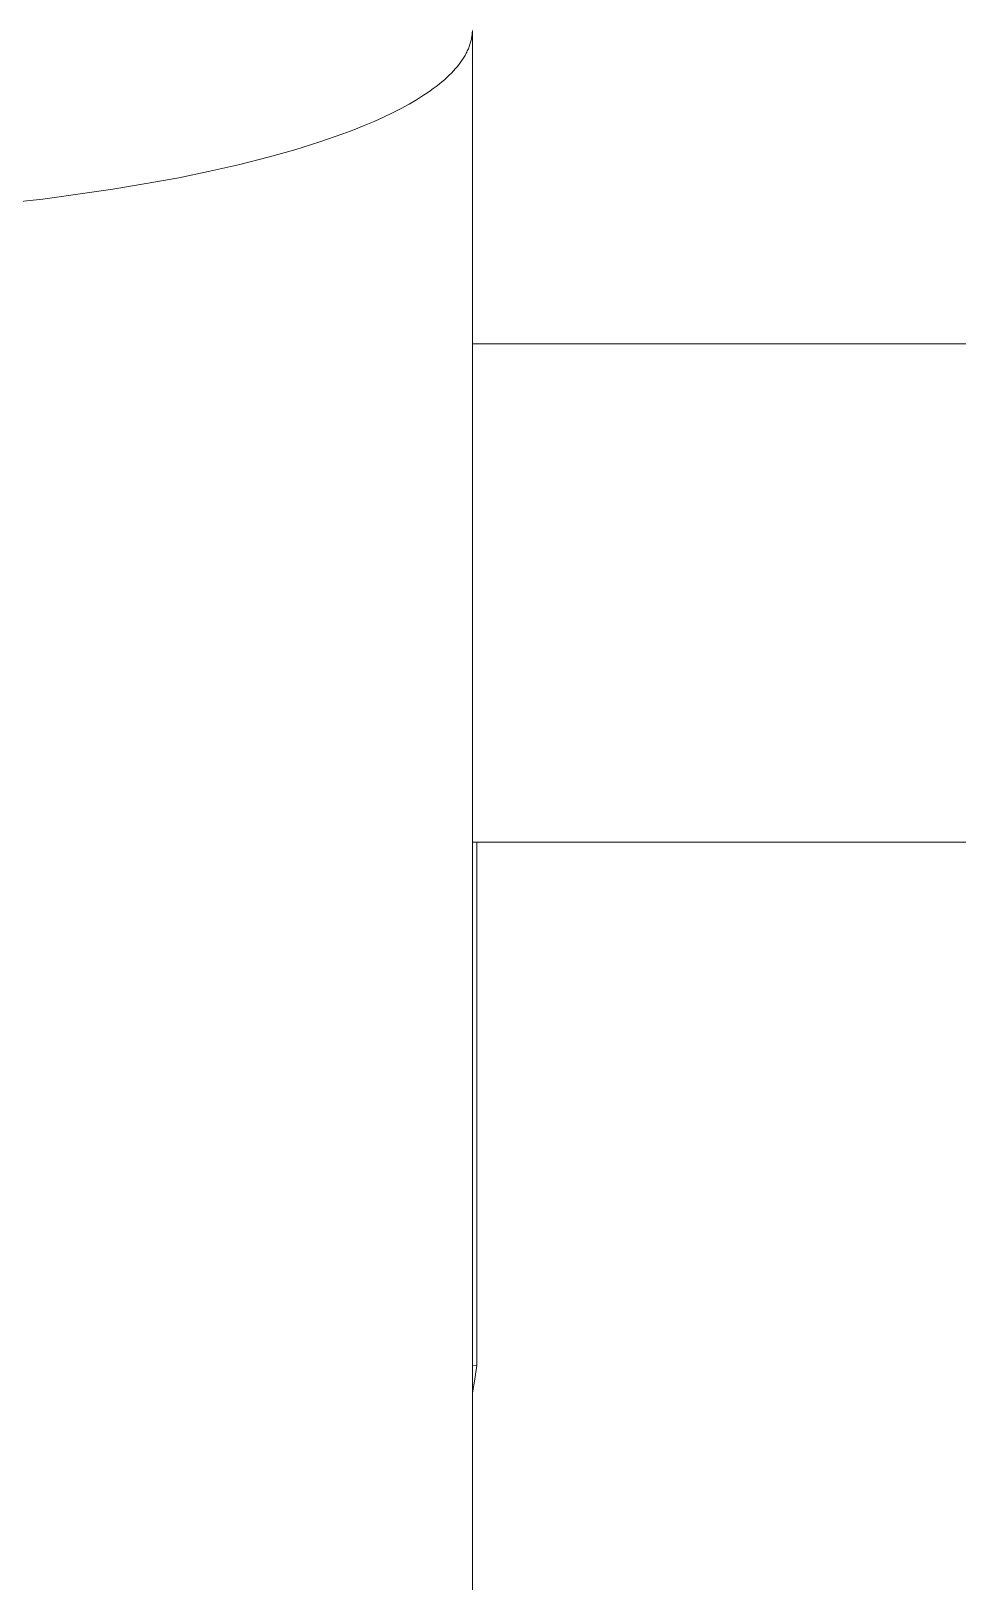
# Model space of a CAD drawing. Header units: millimetres. Extents: x -75 to 3710, y -20 to 2482.
# Drawn here: x 1679.52 to 1697.03, y 2285.55 to 2314.81 of the extents above; entities that cross this region are included whole.
import ezdxf

# ---------------------------------------------------------------- set-up
doc = ezdxf.new("R2010")
doc.units = ezdxf.units.MM
doc.layers.add('ZANO_R', color=7, linetype='Continuous', lineweight=0)

msp = doc.modelspace()

# ---------------------------------------------------------------- linework, layer by layer
at = {"layer": 'ZANO_R'}
for p, q in [((1687.833, 2314.641), (1687.838, 2314.661)), ((1687.838, 2314.661), (1687.842, 2314.682)), ((1687.842, 2314.682), (1687.845, 2314.702)), ((1687.845, 2314.702), (1687.848, 2314.722)), ((1687.848, 2314.722), (1687.851, 2314.742)), ((1687.851, 2314.742), (1687.853, 2314.762)), ((1687.853, 2314.762), (1687.855, 2314.782)), ((1687.855, 2314.782), (1687.856, 2314.802)), ((1687.856, 2314.802), (1687.857, 2314.822)), ((1687.857, 2151.663), (1687.857, 2314.802)), ((1687.706, 2314.333), (1687.718, 2314.353)), ((1687.718, 2314.353), (1687.73, 2314.374)), ((1687.73, 2314.374), (1687.741, 2314.395)), ((1687.741, 2314.395), (1687.751, 2314.415)), ((1687.751, 2314.415), (1687.761, 2314.436)), ((1687.761, 2314.436), (1687.771, 2314.457)), ((1687.771, 2314.457), (1687.78, 2314.477)), ((1687.78, 2314.477), (1687.788, 2314.498)), ((1687.788, 2314.498), (1687.796, 2314.518)), ((1687.796, 2314.518), (1687.804, 2314.539)), ((1687.804, 2314.539), (1687.811, 2314.559)), ((1687.811, 2314.559), (1687.817, 2314.58)), ((1687.817, 2314.58), (1687.823, 2314.6)), ((1687.823, 2314.6), (1687.828, 2314.621)), ((1687.828, 2314.621), (1687.833, 2314.641)), ((1687.46, 2314.019), (1687.5, 2314.061)), ((1687.5, 2314.061), (1687.538, 2314.103)), ((1687.538, 2314.103), (1687.573, 2314.145)), ((1687.573, 2314.145), (1687.606, 2314.187)), ((1687.606, 2314.187), (1687.637, 2314.228)), ((1687.637, 2314.228), (1687.666, 2314.27)), ((1687.666, 2314.27), (1687.68, 2314.291)), ((1687.68, 2314.291), (1687.693, 2314.312)), ((1687.693, 2314.312), (1687.706, 2314.333)), ((1687.117, 2313.725), (1687.173, 2313.767)), ((1687.173, 2313.767), (1687.227, 2313.809)), ((1687.227, 2313.809), (1687.278, 2313.851)), ((1687.278, 2313.851), (1687.327, 2313.893)), ((1687.327, 2313.893), (1687.373, 2313.935)), ((1687.373, 2313.935), (1687.418, 2313.977)), ((1687.418, 2313.977), (1687.46, 2314.019)), ((1686.662, 2313.433), (1686.804, 2313.516)), ((1686.804, 2313.516), (1686.936, 2313.599)), ((1686.936, 2313.599), (1686.999, 2313.641)), ((1686.999, 2313.641), (1687.059, 2313.683)), ((1687.059, 2313.683), (1687.117, 2313.725)), ((1686.002, 2313.107), (1686.181, 2313.187)), ((1686.181, 2313.187), (1686.351, 2313.269)), ((1686.351, 2313.269), (1686.511, 2313.351)), ((1686.511, 2313.351), (1686.662, 2313.433)), ((1685.412, 2312.871), (1685.618, 2312.949)), ((1685.618, 2312.949), (1685.814, 2313.027)), ((1685.814, 2313.027), (1686.002, 2313.107)), ((1684.502, 2312.571), (1684.974, 2312.719)), ((1684.974, 2312.719), (1685.412, 2312.871)), ((1683.463, 2312.295), (1683.998, 2312.43)), ((1683.998, 2312.43), (1684.502, 2312.571)), ((1681.699, 2311.932), (1682.311, 2312.045)), ((1682.311, 2312.045), (1682.9, 2312.166)), ((1682.9, 2312.166), (1683.463, 2312.295)), ((1679.746, 2311.642), (1681.065, 2311.827)), ((1681.065, 2311.827), (1681.699, 2311.932)), ((1678.378, 2311.492), (1679.746, 2311.642)), ((1687.857, 2308.911), (1702.275, 2308.911)), ((1687.857, 2299.505), (1702.275, 2299.505)), ((1687.941, 2289.629), (1687.941, 2299.505)), ((1687.857, 2289.635), (1687.941, 2289.629)), ((1687.902, 2289.372), (1687.941, 2289.629)), ((1687.857, 2289.117), (1687.902, 2289.372))]:
    msp.add_line(p, q, dxfattribs=at)

doc.saveas('drawing.dxf')
